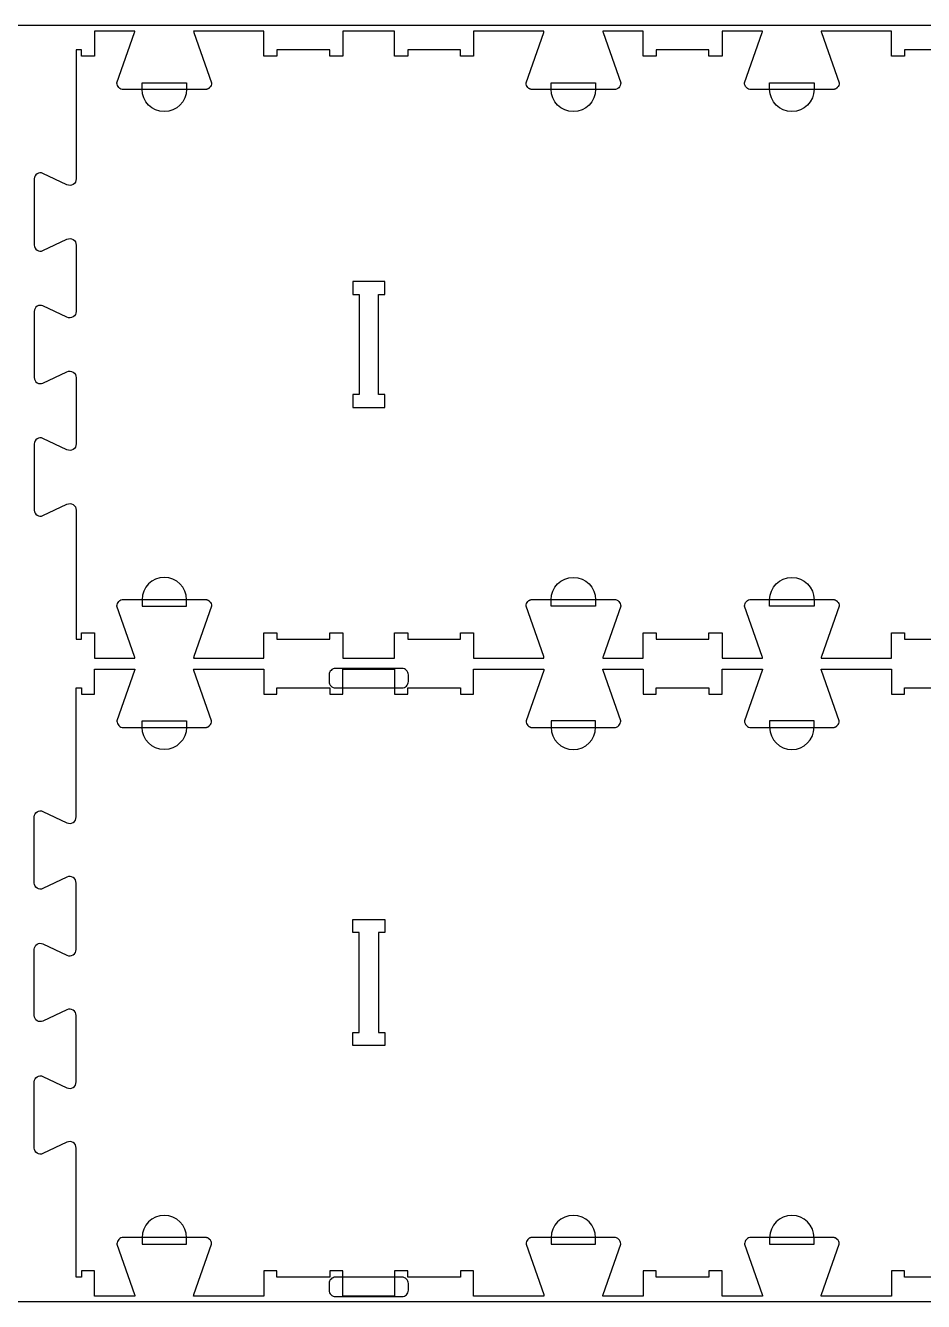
# Model space of a CAD drawing. Extents: x -13885 to -10701, y -27186 to -19593.
# Drawn here: x -13209 to -12351, y -21517 to -20297 of the extents above; entities that cross this region are included whole.
import ezdxf

# ---------------------------------------------------------------- set-up
doc = ezdxf.new("R2010")
doc.units = 0
for name, color, linetype in [('0_SHEET_SPRUCEPLY_2440X122', 1, 'CONTINUOUS'), ('3_ANYTOOL_CUTTHROUGH_INSID', 4, 'CONTINUOUS'), ('4_ANYTOOL_CUTTHROUGH_OUTSI', 5, 'CONTINUOUS'), ('5_ANYTOOL_HALF_MILL_9MM_IN', 3, 'CONTINUOUS')]:
    doc.layers.add(name, color=color, linetype=linetype)

msp = doc.modelspace()

# ---------------------------------------------------------------- linework, layer by layer
at = {"layer": '0_SHEET_SPRUCEPLY_2440X122'}
msp.add_lwpolyline([(-13513.1, -20296.7), (-13513.1, -21516.7), (-11073.1, -21516.7), (-11073.1, -20296.7)], close=True, dxfattribs=at)
at = {"layer": '3_ANYTOOL_CUTTHROUGH_INSID', "color": 4}
for points in [[(-12896, -20662), (-12865.8, -20662), (-12865.8, -20649.5), (-12871.8, -20649.5), (-12871.8, -20554), (-12865.8, -20554), (-12865.8, -20541.5), (-12896.3, -20541.5), (-12896.3, -20554), (-12890.3, -20554), (-12890.3, -20649.5), (-12896.3, -20649.5), (-12896.3, -20662)], [(-12896, -21151.5), (-12865.8, -21151.5), (-12865.8, -21164), (-12871.8, -21164), (-12871.8, -21259.5), (-12865.8, -21259.5), (-12865.8, -21272), (-12896.3, -21272), (-12896.3, -21259.5), (-12890.3, -21259.5), (-12890.3, -21164), (-12896.3, -21164), (-12896.3, -21151.5)]]:
    msp.add_lwpolyline(points, close=True, dxfattribs=at)
at = {"layer": '4_ANYTOOL_CUTTHROUGH_OUTSI', "color": 5}
for points in [[(-12318.3, -20320), (-12368.8, -20320), (-12368.8, -20326), (-12381.3, -20326), (-12381.3, -20302), (-12431, -20302), (-12448.5, -20302), (-12448.5, -20302, 0.061485), (-12448.2, -20303.4), (-12431.3, -20351.6), (-12431.3, -20351.7), (-12431.3, -20351.7), (-12431.3, -20351.7, -0.198912), (-12433.2, -20356.1), (-12433.3, -20356.2), (-12433.4, -20356.3), (-12433.5, -20356.4), (-12433.6, -20356.5), (-12433.7, -20356.6), (-12433.8, -20356.7), (-12434, -20356.8), (-12434.1, -20356.9), (-12434.2, -20357), (-12434.4, -20357.1), (-12434.5, -20357.1), (-12434.6, -20357.2), (-12434.8, -20357.3), (-12434.9, -20357.4), (-12435, -20357.4), (-12435.2, -20357.5), (-12435.3, -20357.5), (-12435.5, -20357.6), (-12435.6, -20357.7), (-12435.8, -20357.7), (-12435.9, -20357.7), (-12436.1, -20357.8), (-12436.2, -20357.8), (-12436.4, -20357.8), (-12436.5, -20357.9), (-12436.7, -20357.9), (-12436.8, -20357.9), (-12437, -20357.9), (-12437.1, -20357.9), (-12437.3, -20358), (-12437.4, -20358), (-12437.6, -20358), (-12515.6, -20358, -0.414214), (-12521.8, -20351.7), (-12521.8, -20351.7), (-12521.8, -20351.6), (-12504.9, -20303.4), (-12504.9, -20303.4, 0.061485), (-12504.7, -20302), (-12543.3, -20302), (-12543.3, -20326), (-12555.8, -20326), (-12555.8, -20320), (-12606.3, -20320), (-12606.3, -20326), (-12618.8, -20326), (-12618.8, -20302), (-12657.4, -20302), (-12657.4, -20302, 0.061485), (-12657.1, -20303.4), (-12640.2, -20351.6), (-12640.2, -20351.7), (-12640.2, -20351.7), (-12640.2, -20351.7, -0.414214), (-12646.5, -20358), (-12724.5, -20358), (-12724.6, -20358), (-12724.8, -20358), (-12724.9, -20357.9), (-12725.1, -20357.9), (-12725.2, -20357.9), (-12725.4, -20357.9), (-12725.5, -20357.9), (-12725.7, -20357.8), (-12725.8, -20357.8), (-12726, -20357.8), (-12726.1, -20357.7), (-12726.3, -20357.7), (-12726.4, -20357.7), (-12726.6, -20357.6), (-12726.7, -20357.5), (-12726.9, -20357.5), (-12727, -20357.4), (-12727.2, -20357.4), (-12727.3, -20357.3), (-12727.4, -20357.2), (-12727.6, -20357.1), (-12727.7, -20357.1), (-12727.8, -20357), (-12728, -20356.9), (-12728.1, -20356.8), (-12728.2, -20356.7), (-12728.3, -20356.6), (-12728.5, -20356.5), (-12728.6, -20356.4), (-12728.7, -20356.3), (-12728.8, -20356.2), (-12728.9, -20356.1, -0.198912), (-12730.7, -20351.7), (-12730.7, -20351.7), (-12730.7, -20351.6), (-12713.8, -20303.4), (-12713.8, -20303.4, 0.061485), (-12713.6, -20302), (-12731, -20302), (-12780.8, -20302), (-12780.8, -20326), (-12793.3, -20326), (-12793.3, -20320), (-12843.8, -20320), (-12843.8, -20326), (-12856.3, -20326), (-12856.3, -20302), (-12905.8, -20302), (-12905.8, -20326), (-12918.3, -20326), (-12918.3, -20320), (-12968.8, -20320), (-12968.8, -20326), (-12981.3, -20326), (-12981.3, -20302), (-13048.5, -20302), (-13048.5, -20302, 0.061485), (-13048.2, -20303.4), (-13031.3, -20351.6), (-13031.3, -20351.7), (-13031.3, -20351.7), (-13031.3, -20351.7, -0.198912), (-13033.2, -20356.1), (-13033.3, -20356.2), (-13033.4, -20356.3), (-13033.5, -20356.4), (-13033.6, -20356.5), (-13033.7, -20356.6), (-13033.8, -20356.7), (-13034, -20356.8), (-13034.1, -20356.9), (-13034.2, -20357), (-13034.4, -20357.1), (-13034.5, -20357.1), (-13034.6, -20357.2), (-13034.8, -20357.3), (-13034.9, -20357.4), (-13035, -20357.4), (-13035.2, -20357.5), (-13035.3, -20357.5), (-13035.5, -20357.6), (-13035.6, -20357.7), (-13035.8, -20357.7), (-13035.9, -20357.7), (-13036.1, -20357.8), (-13036.2, -20357.8), (-13036.4, -20357.8), (-13036.5, -20357.9), (-13036.7, -20357.9), (-13036.8, -20357.9), (-13037, -20357.9), (-13037.1, -20357.9), (-13037.3, -20358), (-13037.4, -20358), (-13037.6, -20358), (-13115.6, -20358, -0.414214), (-13121.8, -20351.7), (-13121.8, -20351.7), (-13121.8, -20351.6), (-13104.9, -20303.4), (-13104.9, -20303.4, 0.061485), (-13104.7, -20302), (-13143.3, -20302), (-13143.3, -20326), (-13155.8, -20326), (-13155.8, -20320), (-13160.8, -20320), (-13160.8, -20443.4), (-13160.8, -20443.4, -0.551268), (-13169.7, -20449), (-13192.6, -20438.1, 0.551268), (-13200.8, -20443.3), (-13200.8, -20506.7, 0.551268), (-13192.6, -20511.9), (-13169.7, -20501, -0.551268), (-13160.8, -20506.7), (-13160.8, -20570.1, -0.257375), (-13163.7, -20575.3, -0.257375), (-13169.7, -20575.7), (-13192.6, -20564.8, 0.551268), (-13200.8, -20570), (-13200.8, -20633.4, 0.551268), (-13192.6, -20638.6), (-13169.7, -20627.7, -0.551268), (-13160.8, -20633.4), (-13160.8, -20696.8, -0.551268), (-13169.7, -20702.4), (-13192.6, -20691.5, 0.551268), (-13200.8, -20696.7), (-13200.8, -20760.1, 0.551268), (-13192.6, -20765.3), (-13169.7, -20754.4, -0.551268), (-13160.8, -20760.1), (-13160.8, -20883.5), (-13155.8, -20883.5), (-13155.8, -20877.5), (-13143.3, -20877.5), (-13143.3, -20901.5), (-13104.7, -20901.5), (-13104.7, -20901.5, 0.061485), (-13104.9, -20900.1), (-13121.8, -20851.8), (-13121.8, -20851.8), (-13121.8, -20851.7), (-13121.8, -20851.7, -0.414214), (-13115.6, -20845.5), (-13037.6, -20845.5), (-13037.4, -20845.5), (-13037.3, -20845.5), (-13037.1, -20845.5), (-13037, -20845.5), (-13036.8, -20845.5), (-13036.7, -20845.5), (-13036.5, -20845.6), (-13036.4, -20845.6), (-13036.2, -20845.6), (-13036.1, -20845.6), (-13035.9, -20845.7), (-13035.8, -20845.7), (-13035.6, -20845.8), (-13035.5, -20845.8), (-13035.3, -20845.9), (-13035.2, -20845.9), (-13035, -20846), (-13034.9, -20846.1), (-13034.8, -20846.1), (-13034.6, -20846.2), (-13034.5, -20846.3), (-13034.4, -20846.4), (-13034.2, -20846.4), (-13034.1, -20846.5), (-13034, -20846.6), (-13033.8, -20846.7), (-13033.7, -20846.8), (-13033.6, -20846.9), (-13033.5, -20847), (-13033.4, -20847.1), (-13033.3, -20847.2), (-13033.2, -20847.3, -0.198912), (-13031.3, -20851.7), (-13031.3, -20851.8), (-13031.3, -20851.8), (-13048.2, -20900.1), (-13048.2, -20900.1, 0.061485), (-13048.5, -20901.5), (-13031, -20901.5), (-12981.3, -20901.5), (-12981.3, -20877.5), (-12968.8, -20877.5), (-12968.8, -20883.5), (-12918.3, -20883.5), (-12918.3, -20877.5), (-12905.8, -20877.5), (-12905.8, -20901.5), (-12856.3, -20901.5), (-12856.3, -20877.5), (-12843.8, -20877.5), (-12843.8, -20883.5), (-12793.3, -20883.5), (-12793.3, -20877.5), (-12780.8, -20877.5), (-12780.8, -20901.5), (-12713.6, -20901.5), (-12713.6, -20901.5, 0.061485), (-12713.8, -20900.1), (-12730.7, -20851.8), (-12730.7, -20851.8), (-12730.7, -20851.7), (-12730.7, -20851.7, -0.198912), (-12728.9, -20847.3), (-12728.8, -20847.2), (-12728.7, -20847.1), (-12728.6, -20847), (-12728.5, -20846.9), (-12728.3, -20846.8), (-12728.2, -20846.7), (-12728.1, -20846.6), (-12728, -20846.5), (-12727.8, -20846.4), (-12727.7, -20846.4), (-12727.6, -20846.3), (-12727.4, -20846.2), (-12727.3, -20846.1), (-12727.2, -20846.1), (-12727, -20846), (-12726.9, -20845.9), (-12726.7, -20845.9), (-12726.6, -20845.8), (-12726.4, -20845.8), (-12726.3, -20845.7), (-12726.1, -20845.7), (-12726, -20845.6), (-12725.8, -20845.6), (-12725.7, -20845.6), (-12725.5, -20845.6), (-12725.4, -20845.5), (-12725.2, -20845.5), (-12725.1, -20845.5), (-12724.9, -20845.5), (-12724.8, -20845.5), (-12724.6, -20845.5), (-12724.5, -20845.5), (-12646.5, -20845.5, -0.414214), (-12640.2, -20851.7), (-12640.2, -20851.8), (-12640.2, -20851.8), (-12657.1, -20900.1), (-12657.1, -20900.1, 0.061485), (-12657.4, -20901.5), (-12618.8, -20901.5), (-12618.8, -20877.5), (-12606.3, -20877.5), (-12606.3, -20883.5), (-12555.8, -20883.5), (-12555.8, -20877.5), (-12543.3, -20877.5), (-12543.3, -20901.5), (-12504.7, -20901.5), (-12504.7, -20901.5, 0.061485), (-12504.9, -20900.1), (-12521.8, -20851.8), (-12521.8, -20851.8), (-12521.8, -20851.7), (-12521.8, -20851.7, -0.414214), (-12515.6, -20845.5), (-12437.6, -20845.5), (-12437.4, -20845.5), (-12437.3, -20845.5), (-12437.1, -20845.5), (-12437, -20845.5), (-12436.8, -20845.5), (-12436.7, -20845.5), (-12436.5, -20845.6), (-12436.4, -20845.6), (-12436.2, -20845.6), (-12436.1, -20845.6), (-12435.9, -20845.7), (-12435.8, -20845.7), (-12435.6, -20845.8), (-12435.5, -20845.8), (-12435.3, -20845.9), (-12435.2, -20845.9), (-12435, -20846), (-12434.9, -20846.1), (-12434.8, -20846.1), (-12434.6, -20846.2), (-12434.5, -20846.3), (-12434.4, -20846.4), (-12434.2, -20846.4), (-12434.1, -20846.5), (-12434, -20846.6), (-12433.8, -20846.7), (-12433.7, -20846.8), (-12433.6, -20846.9), (-12433.5, -20847), (-12433.4, -20847.1), (-12433.3, -20847.2), (-12433.2, -20847.3, -0.198912), (-12431.3, -20851.7), (-12431.3, -20851.8), (-12431.3, -20851.8), (-12448.2, -20900.1), (-12448.2, -20900.1, 0.061485), (-12448.5, -20901.5), (-12381.3, -20901.5), (-12381.3, -20877.5), (-12368.8, -20877.5), (-12368.8, -20883.5), (-12318.3, -20883.5)], [(-12318.3, -21493.5), (-12368.8, -21493.5), (-12368.8, -21487.5), (-12381.3, -21487.5), (-12381.3, -21511.5), (-12448.5, -21511.5), (-12448.5, -21511.5, -0.061485), (-12448.2, -21510.1), (-12431.3, -21461.8), (-12431.3, -21461.8), (-12431.3, -21461.7), (-12431.3, -21461.7, 0.198912), (-12433.2, -21457.3), (-12433.3, -21457.2), (-12433.4, -21457.1), (-12433.5, -21457), (-12433.6, -21456.9), (-12433.7, -21456.8), (-12433.8, -21456.7), (-12434, -21456.6), (-12434.1, -21456.5), (-12434.2, -21456.4), (-12434.4, -21456.4), (-12434.5, -21456.3), (-12434.6, -21456.2), (-12434.8, -21456.1), (-12434.9, -21456.1), (-12435, -21456), (-12435.2, -21455.9), (-12435.3, -21455.9), (-12435.5, -21455.8), (-12435.6, -21455.8), (-12435.8, -21455.7), (-12435.9, -21455.7), (-12436.1, -21455.6), (-12436.2, -21455.6), (-12436.4, -21455.6), (-12436.5, -21455.6), (-12436.7, -21455.5), (-12436.8, -21455.5), (-12437, -21455.5), (-12437.1, -21455.5), (-12437.3, -21455.5), (-12437.4, -21455.5), (-12437.6, -21455.5), (-12515.6, -21455.5, 0.414214), (-12521.8, -21461.7), (-12521.8, -21461.8), (-12521.8, -21461.8), (-12504.9, -21510.1), (-12504.9, -21510.1, -0.061485), (-12504.7, -21511.5), (-12543.3, -21511.5), (-12543.3, -21487.5), (-12555.8, -21487.5), (-12555.8, -21493.5), (-12606.3, -21493.5), (-12606.3, -21487.5), (-12618.8, -21487.5), (-12618.8, -21511.5), (-12657.4, -21511.5), (-12657.4, -21511.5, -0.061485), (-12657.1, -21510.1), (-12640.2, -21461.8), (-12640.2, -21461.8), (-12640.2, -21461.7), (-12640.2, -21461.7, 0.414214), (-12646.5, -21455.5), (-12724.5, -21455.5), (-12724.6, -21455.5), (-12724.8, -21455.5), (-12724.9, -21455.5), (-12725.1, -21455.5), (-12725.2, -21455.5), (-12725.4, -21455.5), (-12725.5, -21455.6), (-12725.7, -21455.6), (-12725.8, -21455.6), (-12726, -21455.6), (-12726.1, -21455.7), (-12726.3, -21455.7), (-12726.4, -21455.8), (-12726.6, -21455.8), (-12726.7, -21455.9), (-12726.9, -21455.9), (-12727, -21456), (-12727.2, -21456.1), (-12727.3, -21456.1), (-12727.4, -21456.2), (-12727.6, -21456.3), (-12727.7, -21456.4), (-12727.8, -21456.4), (-12728, -21456.5), (-12728.1, -21456.6), (-12728.2, -21456.7), (-12728.3, -21456.8), (-12728.5, -21456.9), (-12728.6, -21457), (-12728.7, -21457.1), (-12728.8, -21457.2), (-12728.9, -21457.3, 0.198912), (-12730.7, -21461.7), (-12730.7, -21461.8), (-12713.8, -21510.1), (-12713.8, -21510.1, -0.061485), (-12713.6, -21511.5), (-12731, -21511.5), (-12780.8, -21511.5), (-12780.8, -21487.5), (-12793.3, -21487.5), (-12793.3, -21493.5), (-12843.8, -21493.5), (-12843.8, -21487.5), (-12856.3, -21487.5), (-12856.3, -21511.5), (-12905.8, -21511.5), (-12905.8, -21487.5), (-12918.3, -21487.5), (-12918.3, -21493.5), (-12968.8, -21493.5), (-12968.8, -21487.5), (-12981.3, -21487.5), (-12981.3, -21511.5), (-13048.5, -21511.5), (-13048.5, -21511.5, -0.061485), (-13048.2, -21510.1), (-13031.3, -21461.8), (-13031.3, -21461.8), (-13031.3, -21461.7), (-13031.3, -21461.7, 0.198912), (-13033.2, -21457.3), (-13033.3, -21457.2), (-13033.4, -21457.1), (-13033.5, -21457), (-13033.6, -21456.9), (-13033.7, -21456.8), (-13033.8, -21456.7), (-13034, -21456.6), (-13034.1, -21456.5), (-13034.2, -21456.4), (-13034.4, -21456.4), (-13034.5, -21456.3), (-13034.6, -21456.2), (-13034.8, -21456.1), (-13034.9, -21456.1), (-13035, -21456), (-13035.2, -21455.9), (-13035.3, -21455.9), (-13035.5, -21455.8), (-13035.6, -21455.8), (-13035.8, -21455.7), (-13035.9, -21455.7), (-13036.1, -21455.6), (-13036.2, -21455.6), (-13036.4, -21455.6), (-13036.5, -21455.6), (-13036.7, -21455.5), (-13036.8, -21455.5), (-13037, -21455.5), (-13037.1, -21455.5), (-13037.3, -21455.5), (-13037.4, -21455.5), (-13037.6, -21455.5), (-13115.6, -21455.5, 0.414214), (-13121.8, -21461.7), (-13121.8, -21461.8), (-13121.8, -21461.8), (-13104.9, -21510.1), (-13104.9, -21510.1, -0.061485), (-13104.7, -21511.5), (-13143.3, -21511.5), (-13143.3, -21487.5), (-13155.8, -21487.5), (-13155.8, -21493.5), (-13160.8, -21493.5), (-13160.8, -21370.1), (-13160.8, -21370.1, 0.551268), (-13169.7, -21364.4), (-13192.6, -21375.3, -0.551268), (-13200.8, -21370.1), (-13200.8, -21306.7, -0.551268), (-13192.6, -21301.5), (-13169.7, -21312.4, 0.551268), (-13160.8, -21306.8), (-13160.8, -21243.4, 0.551268), (-13169.7, -21237.7), (-13192.6, -21248.6, -0.551268), (-13200.8, -21243.4), (-13200.8, -21180, -0.551268), (-13192.6, -21174.8), (-13169.7, -21185.7, 0.551268), (-13160.8, -21180.1), (-13160.8, -21116.7, 0.551268), (-13169.7, -21111), (-13192.6, -21121.9, -0.551268), (-13200.8, -21116.7), (-13200.8, -21053.3, -0.551268), (-13192.6, -21048.1), (-13169.7, -21059, 0.551268), (-13160.8, -21053.4), (-13160.8, -20930), (-13155.8, -20930), (-13155.8, -20936), (-13143.3, -20936), (-13143.3, -20912), (-13104.7, -20912), (-13104.7, -20912, -0.061485), (-13104.9, -20913.4), (-13121.8, -20961.6), (-13121.8, -20961.7), (-13121.8, -20961.7), (-13121.8, -20961.7, 0.414214), (-13115.6, -20968), (-13037.6, -20968), (-13037.4, -20968), (-13037.3, -20968), (-13037.1, -20967.9), (-13037, -20967.9), (-13036.8, -20967.9), (-13036.7, -20967.9), (-13036.5, -20967.9), (-13036.4, -20967.8), (-13036.2, -20967.8), (-13036.1, -20967.8), (-13035.9, -20967.7), (-13035.8, -20967.7), (-13035.6, -20967.7), (-13035.5, -20967.6), (-13035.3, -20967.5), (-13035.2, -20967.5), (-13035, -20967.4), (-13034.9, -20967.4), (-13034.8, -20967.3), (-13034.6, -20967.2), (-13034.5, -20967.1), (-13034.4, -20967.1), (-13034.2, -20967), (-13034.1, -20966.9), (-13034, -20966.8), (-13033.8, -20966.7), (-13033.7, -20966.6), (-13033.6, -20966.5), (-13033.5, -20966.4), (-13033.4, -20966.3), (-13033.3, -20966.2), (-13033.2, -20966.1, 0.198912), (-13031.3, -20961.7), (-13031.3, -20961.7), (-13031.3, -20961.6), (-13048.2, -20913.4), (-13048.2, -20913.4, -0.061485), (-13048.5, -20912), (-13031, -20912), (-12981.3, -20912), (-12981.3, -20936), (-12968.8, -20936), (-12968.8, -20930), (-12918.3, -20930), (-12918.3, -20936), (-12905.8, -20936), (-12905.8, -20912), (-12856.3, -20912), (-12856.3, -20936), (-12843.8, -20936), (-12843.8, -20930), (-12793.3, -20930), (-12793.3, -20936), (-12780.8, -20936), (-12780.8, -20912), (-12713.6, -20912), (-12713.6, -20912, -0.061485), (-12713.8, -20913.4), (-12730.7, -20961.6), (-12730.7, -20961.7), (-12730.7, -20961.7), (-12730.7, -20961.7, 0.198912), (-12728.9, -20966.1), (-12728.8, -20966.2), (-12728.7, -20966.3), (-12728.6, -20966.4), (-12728.5, -20966.5), (-12728.3, -20966.6), (-12728.2, -20966.7), (-12728.1, -20966.8), (-12728, -20966.9), (-12727.8, -20967), (-12727.7, -20967.1), (-12727.6, -20967.1), (-12727.4, -20967.2), (-12727.3, -20967.3), (-12727.2, -20967.4), (-12727, -20967.4), (-12726.9, -20967.5), (-12726.7, -20967.5), (-12726.6, -20967.6), (-12726.4, -20967.7), (-12726.3, -20967.7), (-12726.1, -20967.7), (-12726, -20967.8), (-12725.8, -20967.8), (-12725.7, -20967.8), (-12725.5, -20967.9), (-12725.4, -20967.9), (-12725.2, -20967.9), (-12725.1, -20967.9), (-12724.9, -20967.9), (-12724.8, -20968), (-12724.6, -20968), (-12724.5, -20968), (-12646.5, -20968, 0.414214), (-12640.2, -20961.7), (-12640.2, -20961.7), (-12640.2, -20961.6), (-12657.1, -20913.4), (-12657.1, -20913.4, -0.061485), (-12657.4, -20912), (-12618.8, -20912), (-12618.8, -20936), (-12606.3, -20936), (-12606.3, -20930), (-12555.8, -20930), (-12555.8, -20936), (-12543.3, -20936), (-12543.3, -20912), (-12504.7, -20912), (-12504.7, -20912, -0.061485), (-12504.9, -20913.4), (-12521.8, -20961.6), (-12521.8, -20961.7), (-12521.8, -20961.7), (-12521.8, -20961.7, 0.414214), (-12515.6, -20968), (-12437.6, -20968), (-12437.4, -20968), (-12437.3, -20968), (-12437.1, -20967.9), (-12437, -20967.9), (-12436.8, -20967.9), (-12436.7, -20967.9), (-12436.5, -20967.9), (-12436.4, -20967.8), (-12436.2, -20967.8), (-12436.1, -20967.8), (-12435.9, -20967.7), (-12435.8, -20967.7), (-12435.6, -20967.7), (-12435.5, -20967.6), (-12435.3, -20967.5), (-12435.2, -20967.5), (-12435, -20967.4), (-12434.9, -20967.4), (-12434.8, -20967.3), (-12434.6, -20967.2), (-12434.5, -20967.1), (-12434.4, -20967.1), (-12434.2, -20967), (-12434.1, -20966.9), (-12434, -20966.8), (-12433.8, -20966.7), (-12433.7, -20966.6), (-12433.6, -20966.5), (-12433.5, -20966.4), (-12433.4, -20966.3), (-12433.3, -20966.2), (-12433.2, -20966.1, 0.198912), (-12431.3, -20961.7), (-12431.3, -20961.7), (-12431.3, -20961.6), (-12448.2, -20913.4), (-12448.2, -20913.4, -0.061485), (-12448.5, -20912), (-12381.3, -20912), (-12381.3, -20936), (-12368.8, -20936), (-12368.8, -20930), (-12318.3, -20930)]]:
    msp.add_lwpolyline(points, format="xyb", dxfattribs=at)
at = {"layer": '5_ANYTOOL_HALF_MILL_9MM_IN', "color": 3}
for points in [[(-13055.3, -20357.7, -1), (-13097.8, -20357.7), (-13097.8, -20357.5), (-13097.8, -20351.5), (-13055.3, -20351.5), (-13055.3, -20357.5), (-13055.3, -20357.7)], [(-12664.2, -20357.7, -1), (-12706.7, -20357.7), (-12706.7, -20357.5), (-12706.7, -20351.5), (-12664.2, -20351.5), (-12664.2, -20357.5), (-12664.2, -20357.7)], [(-12455.3, -20357.7, -1), (-12497.8, -20357.7), (-12497.8, -20357.5), (-12497.8, -20351.5), (-12455.3, -20351.5), (-12455.3, -20357.5), (-12455.3, -20357.7)], [(-13055.3, -20845.7, 1), (-13097.8, -20845.7), (-13097.8, -20846), (-13097.8, -20852), (-13055.3, -20852), (-13055.3, -20846), (-13055.3, -20845.7)], [(-12706.7, -20845.7, -1), (-12664.2, -20845.7), (-12664.2, -20846), (-12664.2, -20852), (-12706.7, -20852), (-12706.7, -20846), (-12706.7, -20845.7)], [(-12497.8, -20845.7, -1), (-12455.3, -20845.7), (-12455.3, -20846), (-12455.3, -20852), (-12497.8, -20852), (-12497.8, -20846), (-12497.8, -20845.7)], [(-12912.9, -20911.5, 0.414214), (-12918.9, -20917.5), (-12918.9, -20924, 0.414214), (-12912.9, -20930), (-12849.2, -20930, 0.414214), (-12843.2, -20924), (-12843.2, -20917.5, 0.414214), (-12849.2, -20911.5)], [(-13055.3, -20967.7, -1), (-13097.8, -20967.7), (-13097.8, -20967.5), (-13097.8, -20961.5), (-13055.3, -20961.5), (-13055.3, -20967.5), (-13055.3, -20967.7)], [(-12706.7, -20967.7, 1), (-12664.2, -20967.7), (-12664.2, -20967.5), (-12664.2, -20961.5), (-12706.7, -20961.5), (-12706.7, -20967.5), (-12706.7, -20967.7)], [(-12497.8, -20967.7, 1), (-12455.3, -20967.7), (-12455.3, -20967.5), (-12455.3, -20961.5), (-12497.8, -20961.5), (-12497.8, -20967.5), (-12497.8, -20967.7)], [(-13055.3, -21455.7, 1), (-13097.8, -21455.7), (-13097.8, -21456), (-13097.8, -21462), (-13055.3, -21462), (-13055.3, -21456), (-13055.3, -21455.7)], [(-12664.2, -21455.7, 1), (-12706.7, -21455.7), (-12706.7, -21456), (-12706.7, -21462), (-12664.2, -21462), (-12664.2, -21456), (-12664.2, -21455.7)], [(-12455.3, -21455.7, 1), (-12497.8, -21455.7), (-12497.8, -21456), (-12497.8, -21462), (-12455.3, -21462), (-12455.3, -21456), (-12455.3, -21455.7)], [(-12912.9, -21493.5, 0.414214), (-12918.9, -21499.5), (-12918.9, -21506, 0.414214), (-12912.9, -21512), (-12849.2, -21512, 0.414214), (-12843.2, -21506), (-12843.2, -21499.5, 0.414214), (-12849.2, -21493.5)]]:
    msp.add_lwpolyline(points, format="xyb", close=True, dxfattribs=at)

doc.saveas('drawing.dxf')
